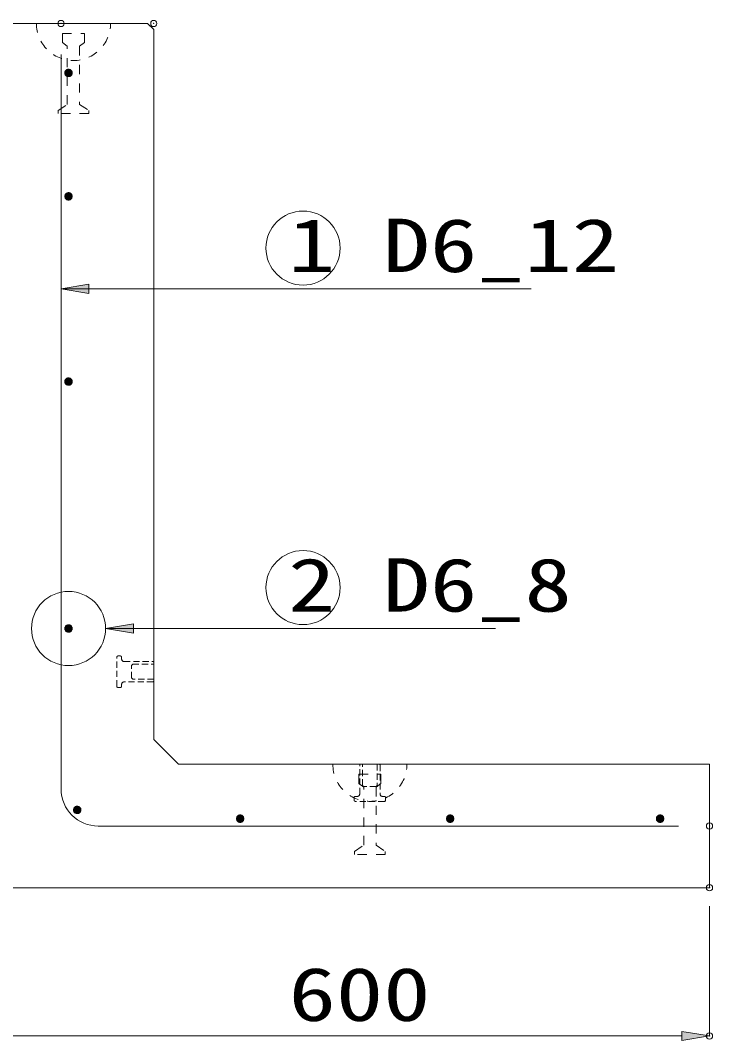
# Model space of a CAD drawing. Units: millimetres, scale not verified. Extents: x 0 to 6300, y 0 to 4455.
# Drawn here: x 5183 to 5743, y 754 to 1580 of the extents above; entities that cross this region are included whole.
import ezdxf
from ezdxf.enums import TextEntityAlignment as Align

# ---------------------------------------------------------------- set-up
doc = ezdxf.new("R2010")
doc.units = ezdxf.units.MM
doc.header["$LTSCALE"] = 10
doc.header["$PDMODE"] = 32
doc.header["$PDSIZE"] = 5
doc.linetypes.add('USER1', pattern=[1.5, 0.75, -0.75])
doc.linetypes.add('USER3', pattern=[0.75, 0.5, -0.25])
for name, color, linetype, lineweight in [('Defpoints_2', 7, 'Continuous', 13), ('S-1', 2, 'USER1', 13), ('S-2', 3, 'Continuous', 13), ('S-4', 4, 'USER3', 13), ('S-Dim', 1, 'Continuous', 13)]:
    doc.layers.add(name, color=color, linetype=linetype, lineweight=lineweight)
doc.styles.add('ＭＳ ゴシック', font='')
doc.styles.get('ＭＳ ゴシック').set_extended_font_data('MS Gothic')

msp = doc.modelspace()

# ---------------------------------------------------------------- hatches: boundary and pattern name
at = {"layer": 'S-2'}
for points in [[(5224.5, 1537.5), (5224.48, 1537.88), (5224.41, 1538.25), (5224.29, 1538.6), (5224.13, 1538.95), (5223.93, 1539.26), (5223.69, 1539.55), (5223.41, 1539.81), (5223.11, 1540.03), (5222.78, 1540.21), (5222.43, 1540.35), (5222.06, 1540.45), (5221.69, 1540.49), (5221.31, 1540.49), (5220.94, 1540.45), (5220.57, 1540.35), (5220.22, 1540.21), (5219.89, 1540.03), (5219.59, 1539.81), (5219.31, 1539.55), (5219.07, 1539.26), (5218.87, 1538.95), (5218.71, 1538.6), (5218.59, 1538.25), (5218.52, 1537.88), (5218.5, 1537.5), (5221.5, 1537.5)], [(5218.5, 1537.5), (5218.52, 1537.12), (5218.59, 1536.75), (5218.71, 1536.4), (5218.87, 1536.05), (5219.07, 1535.74), (5219.31, 1535.45), (5219.59, 1535.19), (5219.89, 1534.97), (5220.22, 1534.79), (5220.57, 1534.65), (5220.94, 1534.55), (5221.31, 1534.51), (5221.69, 1534.51), (5222.06, 1534.55), (5222.43, 1534.65), (5222.78, 1534.79), (5223.11, 1534.97), (5223.41, 1535.19), (5223.69, 1535.45), (5223.93, 1535.74), (5224.13, 1536.05), (5224.29, 1536.4), (5224.41, 1536.75), (5224.48, 1537.12), (5224.5, 1537.5), (5221.5, 1537.5)], [(5224.5, 1437.5), (5224.48, 1437.88), (5224.41, 1438.25), (5224.29, 1438.6), (5224.13, 1438.95), (5223.93, 1439.26), (5223.69, 1439.55), (5223.41, 1439.81), (5223.11, 1440.03), (5222.78, 1440.21), (5222.43, 1440.35), (5222.06, 1440.45), (5221.69, 1440.49), (5221.31, 1440.49), (5220.94, 1440.45), (5220.57, 1440.35), (5220.22, 1440.21), (5219.89, 1440.03), (5219.59, 1439.81), (5219.31, 1439.55), (5219.07, 1439.26), (5218.87, 1438.95), (5218.71, 1438.6), (5218.59, 1438.25), (5218.52, 1437.88), (5218.5, 1437.5), (5221.5, 1437.5)], [(5218.5, 1437.5), (5218.52, 1437.12), (5218.59, 1436.75), (5218.71, 1436.4), (5218.87, 1436.05), (5219.07, 1435.74), (5219.31, 1435.45), (5219.59, 1435.19), (5219.89, 1434.97), (5220.22, 1434.79), (5220.57, 1434.65), (5220.94, 1434.55), (5221.31, 1434.51), (5221.69, 1434.51), (5222.06, 1434.55), (5222.43, 1434.65), (5222.78, 1434.79), (5223.11, 1434.97), (5223.41, 1435.19), (5223.69, 1435.45), (5223.93, 1435.74), (5224.13, 1436.05), (5224.29, 1436.4), (5224.41, 1436.75), (5224.48, 1437.12), (5224.5, 1437.5), (5221.5, 1437.5)], [(5224.5, 1287.5), (5224.48, 1287.88), (5224.41, 1288.25), (5224.29, 1288.6), (5224.13, 1288.95), (5223.93, 1289.26), (5223.69, 1289.55), (5223.41, 1289.81), (5223.11, 1290.03), (5222.78, 1290.21), (5222.43, 1290.35), (5222.06, 1290.45), (5221.69, 1290.49), (5221.31, 1290.49), (5220.94, 1290.45), (5220.57, 1290.35), (5220.22, 1290.21), (5219.89, 1290.03), (5219.59, 1289.81), (5219.31, 1289.55), (5219.07, 1289.26), (5218.87, 1288.95), (5218.71, 1288.6), (5218.59, 1288.25), (5218.52, 1287.88), (5218.5, 1287.5), (5221.5, 1287.5)], [(5218.5, 1287.5), (5218.52, 1287.12), (5218.59, 1286.75), (5218.71, 1286.4), (5218.87, 1286.05), (5219.07, 1285.74), (5219.31, 1285.45), (5219.59, 1285.19), (5219.89, 1284.97), (5220.22, 1284.79), (5220.57, 1284.65), (5220.94, 1284.55), (5221.31, 1284.51), (5221.69, 1284.51), (5222.06, 1284.55), (5222.43, 1284.65), (5222.78, 1284.79), (5223.11, 1284.97), (5223.41, 1285.19), (5223.69, 1285.45), (5223.93, 1285.74), (5224.13, 1286.05), (5224.29, 1286.4), (5224.41, 1286.75), (5224.48, 1287.12), (5224.5, 1287.5), (5221.5, 1287.5)], [(5224.5, 1087.5), (5224.48, 1087.88), (5224.41, 1088.25), (5224.29, 1088.6), (5224.13, 1088.95), (5223.93, 1089.26), (5223.69, 1089.55), (5223.41, 1089.81), (5223.11, 1090.03), (5222.78, 1090.21), (5222.43, 1090.35), (5222.06, 1090.45), (5221.69, 1090.49), (5221.31, 1090.49), (5220.94, 1090.45), (5220.57, 1090.35), (5220.22, 1090.21), (5219.89, 1090.03), (5219.59, 1089.81), (5219.31, 1089.55), (5219.07, 1089.26), (5218.87, 1088.95), (5218.71, 1088.6), (5218.59, 1088.25), (5218.52, 1087.88), (5218.5, 1087.5), (5221.5, 1087.5)], [(5218.5, 1087.5), (5218.52, 1087.12), (5218.59, 1086.75), (5218.71, 1086.4), (5218.87, 1086.05), (5219.07, 1085.74), (5219.31, 1085.45), (5219.59, 1085.19), (5219.89, 1084.97), (5220.22, 1084.79), (5220.57, 1084.65), (5220.94, 1084.55), (5221.31, 1084.51), (5221.69, 1084.51), (5222.06, 1084.55), (5222.43, 1084.65), (5222.78, 1084.79), (5223.11, 1084.97), (5223.41, 1085.19), (5223.69, 1085.45), (5223.93, 1085.74), (5224.13, 1086.05), (5224.29, 1086.4), (5224.41, 1086.75), (5224.48, 1087.12), (5224.5, 1087.5), (5221.5, 1087.5)], [(5231.53, 940.53), (5231.51, 940.91), (5231.44, 941.28), (5231.32, 941.63), (5231.16, 941.97), (5230.96, 942.29), (5230.72, 942.58), (5230.44, 942.84), (5230.14, 943.06), (5229.81, 943.24), (5229.46, 943.38), (5229.09, 943.48), (5228.72, 943.52), (5228.34, 943.52), (5227.97, 943.48), (5227.6, 943.38), (5227.25, 943.24), (5226.92, 943.06), (5226.62, 942.84), (5226.34, 942.58), (5226.1, 942.29), (5225.9, 941.97), (5225.74, 941.63), (5225.62, 941.28), (5225.55, 940.91), (5225.53, 940.53), (5228.53, 940.53)], [(5225.53, 940.53), (5225.55, 940.15), (5225.62, 939.78), (5225.74, 939.43), (5225.9, 939.08), (5226.1, 938.77), (5226.34, 938.48), (5226.62, 938.22), (5226.92, 938), (5227.25, 937.81), (5227.6, 937.68), (5227.97, 937.58), (5228.34, 937.54), (5228.72, 937.54), (5229.09, 937.58), (5229.46, 937.68), (5229.81, 937.81), (5230.14, 938), (5230.44, 938.22), (5230.72, 938.48), (5230.96, 938.77), (5231.16, 939.08), (5231.32, 939.43), (5231.44, 939.78), (5231.51, 940.15), (5231.53, 940.53), (5228.53, 940.53)], [(5363.5, 933.5), (5363.48, 933.88), (5363.41, 934.25), (5363.29, 934.6), (5363.13, 934.95), (5362.93, 935.26), (5362.69, 935.55), (5362.41, 935.81), (5362.11, 936.03), (5361.78, 936.21), (5361.43, 936.35), (5361.06, 936.45), (5360.69, 936.49), (5360.31, 936.49), (5359.94, 936.45), (5359.57, 936.35), (5359.22, 936.21), (5358.89, 936.03), (5358.59, 935.81), (5358.31, 935.55), (5358.07, 935.26), (5357.87, 934.95), (5357.71, 934.6), (5357.59, 934.25), (5357.52, 933.88), (5357.5, 933.5), (5360.5, 933.5)], [(5533.5, 933.5), (5533.48, 933.88), (5533.41, 934.25), (5533.29, 934.6), (5533.13, 934.95), (5532.93, 935.26), (5532.69, 935.55), (5532.41, 935.81), (5532.11, 936.03), (5531.78, 936.21), (5531.43, 936.35), (5531.06, 936.45), (5530.69, 936.49), (5530.31, 936.49), (5529.94, 936.45), (5529.57, 936.35), (5529.22, 936.21), (5528.89, 936.03), (5528.59, 935.81), (5528.31, 935.55), (5528.07, 935.26), (5527.87, 934.95), (5527.71, 934.6), (5527.59, 934.25), (5527.52, 933.88), (5527.5, 933.5), (5530.5, 933.5)], [(5703.5, 933.5), (5703.48, 933.88), (5703.41, 934.25), (5703.29, 934.6), (5703.13, 934.95), (5702.93, 935.26), (5702.69, 935.55), (5702.41, 935.81), (5702.11, 936.03), (5701.78, 936.21), (5701.43, 936.35), (5701.06, 936.45), (5700.69, 936.49), (5700.31, 936.49), (5699.94, 936.45), (5699.57, 936.35), (5699.22, 936.21), (5698.89, 936.03), (5698.59, 935.81), (5698.31, 935.55), (5698.07, 935.26), (5697.87, 934.95), (5697.71, 934.6), (5697.59, 934.25), (5697.52, 933.88), (5697.5, 933.5), (5700.5, 933.5)], [(5357.5, 933.5), (5357.52, 933.12), (5357.59, 932.75), (5357.71, 932.4), (5357.87, 932.05), (5358.07, 931.74), (5358.31, 931.45), (5358.59, 931.19), (5358.89, 930.97), (5359.22, 930.79), (5359.57, 930.65), (5359.94, 930.55), (5360.31, 930.51), (5360.69, 930.51), (5361.06, 930.55), (5361.43, 930.65), (5361.78, 930.79), (5362.11, 930.97), (5362.41, 931.19), (5362.69, 931.45), (5362.93, 931.74), (5363.13, 932.05), (5363.29, 932.4), (5363.41, 932.75), (5363.48, 933.12), (5363.5, 933.5), (5360.5, 933.5)], [(5527.5, 933.5), (5527.52, 933.12), (5527.59, 932.75), (5527.71, 932.4), (5527.87, 932.05), (5528.07, 931.74), (5528.31, 931.45), (5528.59, 931.19), (5528.89, 930.97), (5529.22, 930.79), (5529.57, 930.65), (5529.94, 930.55), (5530.31, 930.51), (5530.69, 930.51), (5531.06, 930.55), (5531.43, 930.65), (5531.78, 930.79), (5532.11, 930.97), (5532.41, 931.19), (5532.69, 931.45), (5532.93, 931.74), (5533.13, 932.05), (5533.29, 932.4), (5533.41, 932.75), (5533.48, 933.12), (5533.5, 933.5), (5530.5, 933.5)], [(5697.5, 933.5), (5697.52, 933.12), (5697.59, 932.75), (5697.71, 932.4), (5697.87, 932.05), (5698.07, 931.74), (5698.31, 931.45), (5698.59, 931.19), (5698.89, 930.97), (5699.22, 930.79), (5699.57, 930.65), (5699.94, 930.55), (5700.31, 930.51), (5700.69, 930.51), (5701.06, 930.55), (5701.43, 930.65), (5701.78, 930.79), (5702.11, 930.97), (5702.41, 931.19), (5702.69, 931.45), (5702.93, 931.74), (5703.13, 932.05), (5703.29, 932.4), (5703.41, 932.75), (5703.48, 933.12), (5703.5, 933.5), (5700.5, 933.5)]]:
    msp.add_hatch(color=256, dxfattribs=at).paths.add_polyline_path(points)
at = {"layer": 'S-Dim'}
for points in [[(5238, 1358.75), (5238, 1366.25), (5215.5, 1362.5)], [(5274, 1083.75), (5274, 1091.25), (5251.5, 1087.5)], [(5718, 761.25), (5718, 753.75), (5740.5, 757.5)]]:
    msp.add_hatch(color=256, dxfattribs=at).paths.add_polyline_path(points)

# ---------------------------------------------------------------- linework, layer by layer
at = {"layer": 'Defpoints_2'}
for p in [(5215.5, 1577.5), (5215.5, 1577.5), (5290.5, 1577.5), (5290.5, 1577.5), (5740.5, 927.5), (5740.5, 877.5), (5740.5, 877.5), (5740.5, 757.5)]:
    msp.add_point(p, dxfattribs=at)
at = {"layer": 'S-1', "linetype": 'Continuous'}
for p, q in [((5145.5, 1577.5), (5285.5, 1577.5)), ((5285.5, 1577.5), (5290.5, 1572.5)), ((5290.5, 1572.5), (5290.5, 997.5)), ((5290.5, 997.5), (5310.5, 977.5)), ((5310.5, 977.5), (5740.5, 977.5)), ((5408, 977.5), (5473, 977.5)), ((5740.5, 977.5), (5740.5, 877.5)), ((5740.5, 877.5), (5149.5, 877.5))]:
    msp.add_line(p, q, dxfattribs=at)
at = {"layer": 'S-1'}
for p, q in [((5255.5, 1577.5), (5195.5, 1577.5)), ((5495.5, 977.5), (5435.5, 977.5))]:
    msp.add_line(p, q, dxfattribs=at)
for centre in [(5225.5, 1577.5), (5465.5, 977.5)]:
    msp.add_arc(centre, 30, 180, 0, dxfattribs=at)
at = {"layer": 'S-2'}
for p, q in [((5215.5, 957.5), (5215.5, 1552.5)), ((5715.5, 927.5), (5245.5, 927.5))]:
    msp.add_line(p, q, dxfattribs=at)
for points in [[(5224.5, 1537.5), (5224.48, 1537.88), (5224.41, 1538.25), (5224.29, 1538.6), (5224.13, 1538.95), (5223.93, 1539.26), (5223.69, 1539.55), (5223.41, 1539.81), (5223.11, 1540.03), (5222.78, 1540.21), (5222.43, 1540.35), (5222.06, 1540.45), (5221.69, 1540.49), (5221.31, 1540.49), (5220.94, 1540.45), (5220.57, 1540.35), (5220.22, 1540.21), (5219.89, 1540.03), (5219.59, 1539.81), (5219.31, 1539.55), (5219.07, 1539.26), (5218.87, 1538.95), (5218.71, 1538.6), (5218.59, 1538.25), (5218.52, 1537.88), (5218.5, 1537.5), (5221.5, 1537.5)], [(5218.5, 1537.5), (5218.52, 1537.12), (5218.59, 1536.75), (5218.71, 1536.4), (5218.87, 1536.05), (5219.07, 1535.74), (5219.31, 1535.45), (5219.59, 1535.19), (5219.89, 1534.97), (5220.22, 1534.79), (5220.57, 1534.65), (5220.94, 1534.55), (5221.31, 1534.51), (5221.69, 1534.51), (5222.06, 1534.55), (5222.43, 1534.65), (5222.78, 1534.79), (5223.11, 1534.97), (5223.41, 1535.19), (5223.69, 1535.45), (5223.93, 1535.74), (5224.13, 1536.05), (5224.29, 1536.4), (5224.41, 1536.75), (5224.48, 1537.12), (5224.5, 1537.5), (5221.5, 1537.5)], [(5224.5, 1437.5), (5224.48, 1437.88), (5224.41, 1438.25), (5224.29, 1438.6), (5224.13, 1438.95), (5223.93, 1439.26), (5223.69, 1439.55), (5223.41, 1439.81), (5223.11, 1440.03), (5222.78, 1440.21), (5222.43, 1440.35), (5222.06, 1440.45), (5221.69, 1440.49), (5221.31, 1440.49), (5220.94, 1440.45), (5220.57, 1440.35), (5220.22, 1440.21), (5219.89, 1440.03), (5219.59, 1439.81), (5219.31, 1439.55), (5219.07, 1439.26), (5218.87, 1438.95), (5218.71, 1438.6), (5218.59, 1438.25), (5218.52, 1437.88), (5218.5, 1437.5), (5221.5, 1437.5)], [(5218.5, 1437.5), (5218.52, 1437.12), (5218.59, 1436.75), (5218.71, 1436.4), (5218.87, 1436.05), (5219.07, 1435.74), (5219.31, 1435.45), (5219.59, 1435.19), (5219.89, 1434.97), (5220.22, 1434.79), (5220.57, 1434.65), (5220.94, 1434.55), (5221.31, 1434.51), (5221.69, 1434.51), (5222.06, 1434.55), (5222.43, 1434.65), (5222.78, 1434.79), (5223.11, 1434.97), (5223.41, 1435.19), (5223.69, 1435.45), (5223.93, 1435.74), (5224.13, 1436.05), (5224.29, 1436.4), (5224.41, 1436.75), (5224.48, 1437.12), (5224.5, 1437.5), (5221.5, 1437.5)], [(5224.5, 1287.5), (5224.48, 1287.88), (5224.41, 1288.25), (5224.29, 1288.6), (5224.13, 1288.95), (5223.93, 1289.26), (5223.69, 1289.55), (5223.41, 1289.81), (5223.11, 1290.03), (5222.78, 1290.21), (5222.43, 1290.35), (5222.06, 1290.45), (5221.69, 1290.49), (5221.31, 1290.49), (5220.94, 1290.45), (5220.57, 1290.35), (5220.22, 1290.21), (5219.89, 1290.03), (5219.59, 1289.81), (5219.31, 1289.55), (5219.07, 1289.26), (5218.87, 1288.95), (5218.71, 1288.6), (5218.59, 1288.25), (5218.52, 1287.88), (5218.5, 1287.5), (5221.5, 1287.5)], [(5218.5, 1287.5), (5218.52, 1287.12), (5218.59, 1286.75), (5218.71, 1286.4), (5218.87, 1286.05), (5219.07, 1285.74), (5219.31, 1285.45), (5219.59, 1285.19), (5219.89, 1284.97), (5220.22, 1284.79), (5220.57, 1284.65), (5220.94, 1284.55), (5221.31, 1284.51), (5221.69, 1284.51), (5222.06, 1284.55), (5222.43, 1284.65), (5222.78, 1284.79), (5223.11, 1284.97), (5223.41, 1285.19), (5223.69, 1285.45), (5223.93, 1285.74), (5224.13, 1286.05), (5224.29, 1286.4), (5224.41, 1286.75), (5224.48, 1287.12), (5224.5, 1287.5), (5221.5, 1287.5)], [(5224.5, 1087.5), (5224.48, 1087.88), (5224.41, 1088.25), (5224.29, 1088.6), (5224.13, 1088.95), (5223.93, 1089.26), (5223.69, 1089.55), (5223.41, 1089.81), (5223.11, 1090.03), (5222.78, 1090.21), (5222.43, 1090.35), (5222.06, 1090.45), (5221.69, 1090.49), (5221.31, 1090.49), (5220.94, 1090.45), (5220.57, 1090.35), (5220.22, 1090.21), (5219.89, 1090.03), (5219.59, 1089.81), (5219.31, 1089.55), (5219.07, 1089.26), (5218.87, 1088.95), (5218.71, 1088.6), (5218.59, 1088.25), (5218.52, 1087.88), (5218.5, 1087.5), (5221.5, 1087.5)], [(5218.5, 1087.5), (5218.52, 1087.12), (5218.59, 1086.75), (5218.71, 1086.4), (5218.87, 1086.05), (5219.07, 1085.74), (5219.31, 1085.45), (5219.59, 1085.19), (5219.89, 1084.97), (5220.22, 1084.79), (5220.57, 1084.65), (5220.94, 1084.55), (5221.31, 1084.51), (5221.69, 1084.51), (5222.06, 1084.55), (5222.43, 1084.65), (5222.78, 1084.79), (5223.11, 1084.97), (5223.41, 1085.19), (5223.69, 1085.45), (5223.93, 1085.74), (5224.13, 1086.05), (5224.29, 1086.4), (5224.41, 1086.75), (5224.48, 1087.12), (5224.5, 1087.5), (5221.5, 1087.5)], [(5231.53, 940.53), (5231.51, 940.91), (5231.44, 941.28), (5231.32, 941.63), (5231.16, 941.97), (5230.96, 942.29), (5230.72, 942.58), (5230.44, 942.84), (5230.14, 943.06), (5229.81, 943.24), (5229.46, 943.38), (5229.09, 943.48), (5228.72, 943.52), (5228.34, 943.52), (5227.97, 943.48), (5227.6, 943.38), (5227.25, 943.24), (5226.92, 943.06), (5226.62, 942.84), (5226.34, 942.58), (5226.1, 942.29), (5225.9, 941.97), (5225.74, 941.63), (5225.62, 941.28), (5225.55, 940.91), (5225.53, 940.53), (5228.53, 940.53)], [(5225.53, 940.53), (5225.55, 940.15), (5225.62, 939.78), (5225.74, 939.43), (5225.9, 939.08), (5226.1, 938.77), (5226.34, 938.48), (5226.62, 938.22), (5226.92, 938), (5227.25, 937.81), (5227.6, 937.68), (5227.97, 937.58), (5228.34, 937.54), (5228.72, 937.54), (5229.09, 937.58), (5229.46, 937.68), (5229.81, 937.81), (5230.14, 938), (5230.44, 938.22), (5230.72, 938.48), (5230.96, 938.77), (5231.16, 939.08), (5231.32, 939.43), (5231.44, 939.78), (5231.51, 940.15), (5231.53, 940.53), (5228.53, 940.53)], [(5363.5, 933.5), (5363.48, 933.88), (5363.41, 934.25), (5363.29, 934.6), (5363.13, 934.95), (5362.93, 935.26), (5362.69, 935.55), (5362.41, 935.81), (5362.11, 936.03), (5361.78, 936.21), (5361.43, 936.35), (5361.06, 936.45), (5360.69, 936.49), (5360.31, 936.49), (5359.94, 936.45), (5359.57, 936.35), (5359.22, 936.21), (5358.89, 936.03), (5358.59, 935.81), (5358.31, 935.55), (5358.07, 935.26), (5357.87, 934.95), (5357.71, 934.6), (5357.59, 934.25), (5357.52, 933.88), (5357.5, 933.5), (5360.5, 933.5)], [(5533.5, 933.5), (5533.48, 933.88), (5533.41, 934.25), (5533.29, 934.6), (5533.13, 934.95), (5532.93, 935.26), (5532.69, 935.55), (5532.41, 935.81), (5532.11, 936.03), (5531.78, 936.21), (5531.43, 936.35), (5531.06, 936.45), (5530.69, 936.49), (5530.31, 936.49), (5529.94, 936.45), (5529.57, 936.35), (5529.22, 936.21), (5528.89, 936.03), (5528.59, 935.81), (5528.31, 935.55), (5528.07, 935.26), (5527.87, 934.95), (5527.71, 934.6), (5527.59, 934.25), (5527.52, 933.88), (5527.5, 933.5), (5530.5, 933.5)], [(5703.5, 933.5), (5703.48, 933.88), (5703.41, 934.25), (5703.29, 934.6), (5703.13, 934.95), (5702.93, 935.26), (5702.69, 935.55), (5702.41, 935.81), (5702.11, 936.03), (5701.78, 936.21), (5701.43, 936.35), (5701.06, 936.45), (5700.69, 936.49), (5700.31, 936.49), (5699.94, 936.45), (5699.57, 936.35), (5699.22, 936.21), (5698.89, 936.03), (5698.59, 935.81), (5698.31, 935.55), (5698.07, 935.26), (5697.87, 934.95), (5697.71, 934.6), (5697.59, 934.25), (5697.52, 933.88), (5697.5, 933.5), (5700.5, 933.5)], [(5357.5, 933.5), (5357.52, 933.12), (5357.59, 932.75), (5357.71, 932.4), (5357.87, 932.05), (5358.07, 931.74), (5358.31, 931.45), (5358.59, 931.19), (5358.89, 930.97), (5359.22, 930.79), (5359.57, 930.65), (5359.94, 930.55), (5360.31, 930.51), (5360.69, 930.51), (5361.06, 930.55), (5361.43, 930.65), (5361.78, 930.79), (5362.11, 930.97), (5362.41, 931.19), (5362.69, 931.45), (5362.93, 931.74), (5363.13, 932.05), (5363.29, 932.4), (5363.41, 932.75), (5363.48, 933.12), (5363.5, 933.5), (5360.5, 933.5)], [(5527.5, 933.5), (5527.52, 933.12), (5527.59, 932.75), (5527.71, 932.4), (5527.87, 932.05), (5528.07, 931.74), (5528.31, 931.45), (5528.59, 931.19), (5528.89, 930.97), (5529.22, 930.79), (5529.57, 930.65), (5529.94, 930.55), (5530.31, 930.51), (5530.69, 930.51), (5531.06, 930.55), (5531.43, 930.65), (5531.78, 930.79), (5532.11, 930.97), (5532.41, 931.19), (5532.69, 931.45), (5532.93, 931.74), (5533.13, 932.05), (5533.29, 932.4), (5533.41, 932.75), (5533.48, 933.12), (5533.5, 933.5), (5530.5, 933.5)], [(5697.5, 933.5), (5697.52, 933.12), (5697.59, 932.75), (5697.71, 932.4), (5697.87, 932.05), (5698.07, 931.74), (5698.31, 931.45), (5698.59, 931.19), (5698.89, 930.97), (5699.22, 930.79), (5699.57, 930.65), (5699.94, 930.55), (5700.31, 930.51), (5700.69, 930.51), (5701.06, 930.55), (5701.43, 930.65), (5701.78, 930.79), (5702.11, 930.97), (5702.41, 931.19), (5702.69, 931.45), (5702.93, 931.74), (5703.13, 932.05), (5703.29, 932.4), (5703.41, 932.75), (5703.48, 933.12), (5703.5, 933.5), (5700.5, 933.5)]]:
    msp.add_lwpolyline(points, close=True, dxfattribs=at)
msp.add_arc((5245.5, 957.5), 30, 180, 270, dxfattribs=at)
at = {"layer": 'S-4', "linetype": 'USER1'}
for p, q in [((5216.5, 1562), (5216.5, 1569.5)), ((5216.5, 1569.5), (5234.5, 1569.5)), ((5220.5, 1559), (5216.5, 1562)), ((5234.5, 1562), (5230.5, 1559)), ((5234.5, 1569.5), (5234.5, 1562)), ((5220.5, 1512), (5220.5, 1559)), ((5230.5, 1559), (5230.5, 1512)), ((5213, 1507), (5220.5, 1512)), ((5213, 1504.5), (5213, 1507)), ((5238, 1504.5), (5213, 1504.5)), ((5230.5, 1512), (5238, 1507)), ((5238, 1507), (5238, 1504.5)), ((5456.5, 962), (5456.5, 969.5)), ((5456.5, 969.5), (5474.5, 969.5)), ((5474.5, 969.5), (5474.5, 962)), ((5460.5, 959), (5456.5, 962)), ((5460.5, 912), (5460.5, 959)), ((5474.5, 962), (5470.5, 959)), ((5470.5, 959), (5470.5, 912)), ((5453, 907), (5460.5, 912)), ((5470.5, 912), (5478, 907)), ((5453, 904.5), (5453, 907)), ((5478, 904.5), (5453, 904.5)), ((5478, 907), (5478, 904.5))]:
    msp.add_line(p, q, dxfattribs=at)
at = {"layer": 'S-4'}
for p, q in [((5260.5, 1040.75), (5260.5, 1064.25)), ((5261.5, 1065.25), (5263.5, 1065.25)), ((5264.5, 1064.25), (5264.5, 1062.75)), ((5266.5, 1060.75), (5290, 1060.75)), ((5272.5, 1057.55), (5273.45, 1058.5)), ((5273.45, 1058.5), (5290.5, 1058.5)), ((5290, 1060.75), (5290.5, 1060.25)), ((5290.5, 1060.25), (5290.5, 1044.75)), ((5272.5, 1047.45), (5272.5, 1057.55)), ((5264.5, 1042.25), (5264.5, 1040.75)), ((5290, 1044.25), (5266.5, 1044.25)), ((5273.45, 1046.5), (5272.5, 1047.45)), ((5290.5, 1046.5), (5273.45, 1046.5)), ((5290.5, 1044.75), (5290, 1044.25)), ((5263.5, 1039.75), (5261.5, 1039.75)), ((5457.25, 977), (5457.75, 977.5)), ((5457.25, 953.5), (5457.25, 977)), ((5457.75, 977.5), (5473.25, 977.5)), ((5459.5, 960.45), (5459.5, 977.5)), ((5471.5, 977.5), (5471.5, 960.45)), ((5473.25, 977.5), (5473.75, 977)), ((5473.75, 977), (5473.75, 953.5)), ((5460.45, 959.5), (5459.5, 960.45)), ((5470.55, 959.5), (5460.45, 959.5)), ((5471.5, 960.45), (5470.55, 959.5)), ((5452.75, 948.5), (5452.75, 950.5)), ((5453.75, 951.5), (5455.25, 951.5)), ((5475.75, 951.5), (5477.25, 951.5)), ((5478.25, 950.5), (5478.25, 948.5)), ((5477.25, 947.5), (5453.75, 947.5))]:
    msp.add_line(p, q, dxfattribs=at)
for centre, radius, start, end in [((5261.5, 1064.25), 1, 90, 180), ((5263.5, 1064.25), 1, 0, 90), ((5266.5, 1062.75), 2, 180, 270), ((5266.5, 1042.25), 2, 90, 180), ((5261.5, 1040.75), 1, 180, 270), ((5263.5, 1040.75), 1, 270, 0), ((5453.75, 950.5), 1, 90, 180), ((5455.25, 953.5), 2, 270, 0), ((5475.75, 953.5), 2, 180, 270), ((5477.25, 950.5), 1, 0, 90), ((5453.75, 948.5), 1, 180, 270), ((5477.25, 948.5), 1, 270, 0)]:
    msp.add_arc(centre, radius, start, end, dxfattribs=at)
at = {"layer": 'S-Dim'}
for p, q in [((5215.5, 1362.5), (5370.5, 1362.5)), ((5370.5, 1362.5), (5380.5, 1362.5)), ((5380.5, 1362.5), (5391.75, 1362.5)), ((5391.75, 1362.5), (5596.05, 1362.5)), ((5251.5, 1087.5), (5370.5, 1087.5)), ((5370.5, 1087.5), (5380.5, 1087.5)), ((5380.5, 1087.5), (5391.75, 1087.5)), ((5391.75, 1087.5), (5567.25, 1087.5)), ((5740.5, 862.5), (5740.5, 757.5)), ((5163, 757.5), (5718, 757.5))]:
    msp.add_line(p, q, dxfattribs=at)
for points in [[(5238, 1358.75), (5238, 1366.25), (5215.5, 1362.5)], [(5274, 1083.75), (5274, 1091.25), (5251.5, 1087.5)], [(5718, 761.25), (5718, 753.75), (5740.5, 757.5)]]:
    msp.add_lwpolyline(points, close=True, dxfattribs=at)
for centre in [(5411.38, 1395.62), (5411.38, 1120.62), (5221.5, 1087.5)]:
    msp.add_circle(centre, 30, dxfattribs=at)

# ---------------------------------------------------------------- texts
at = {"layer": 'S-Dim', "style": 'ＭＳ ゴシック', "width": 1.3}
for s, p in [('1 D6_12', (5399.25, 1363.17)), ('2 D6_8', (5399.25, 1088.17)), ('600', (5399.7, 756.67))]:
    msp.add_text(s, height=43.3, dxfattribs=at).set_placement(p, align=Align.BOTTOM_LEFT)

doc.saveas('drawing.dxf')
